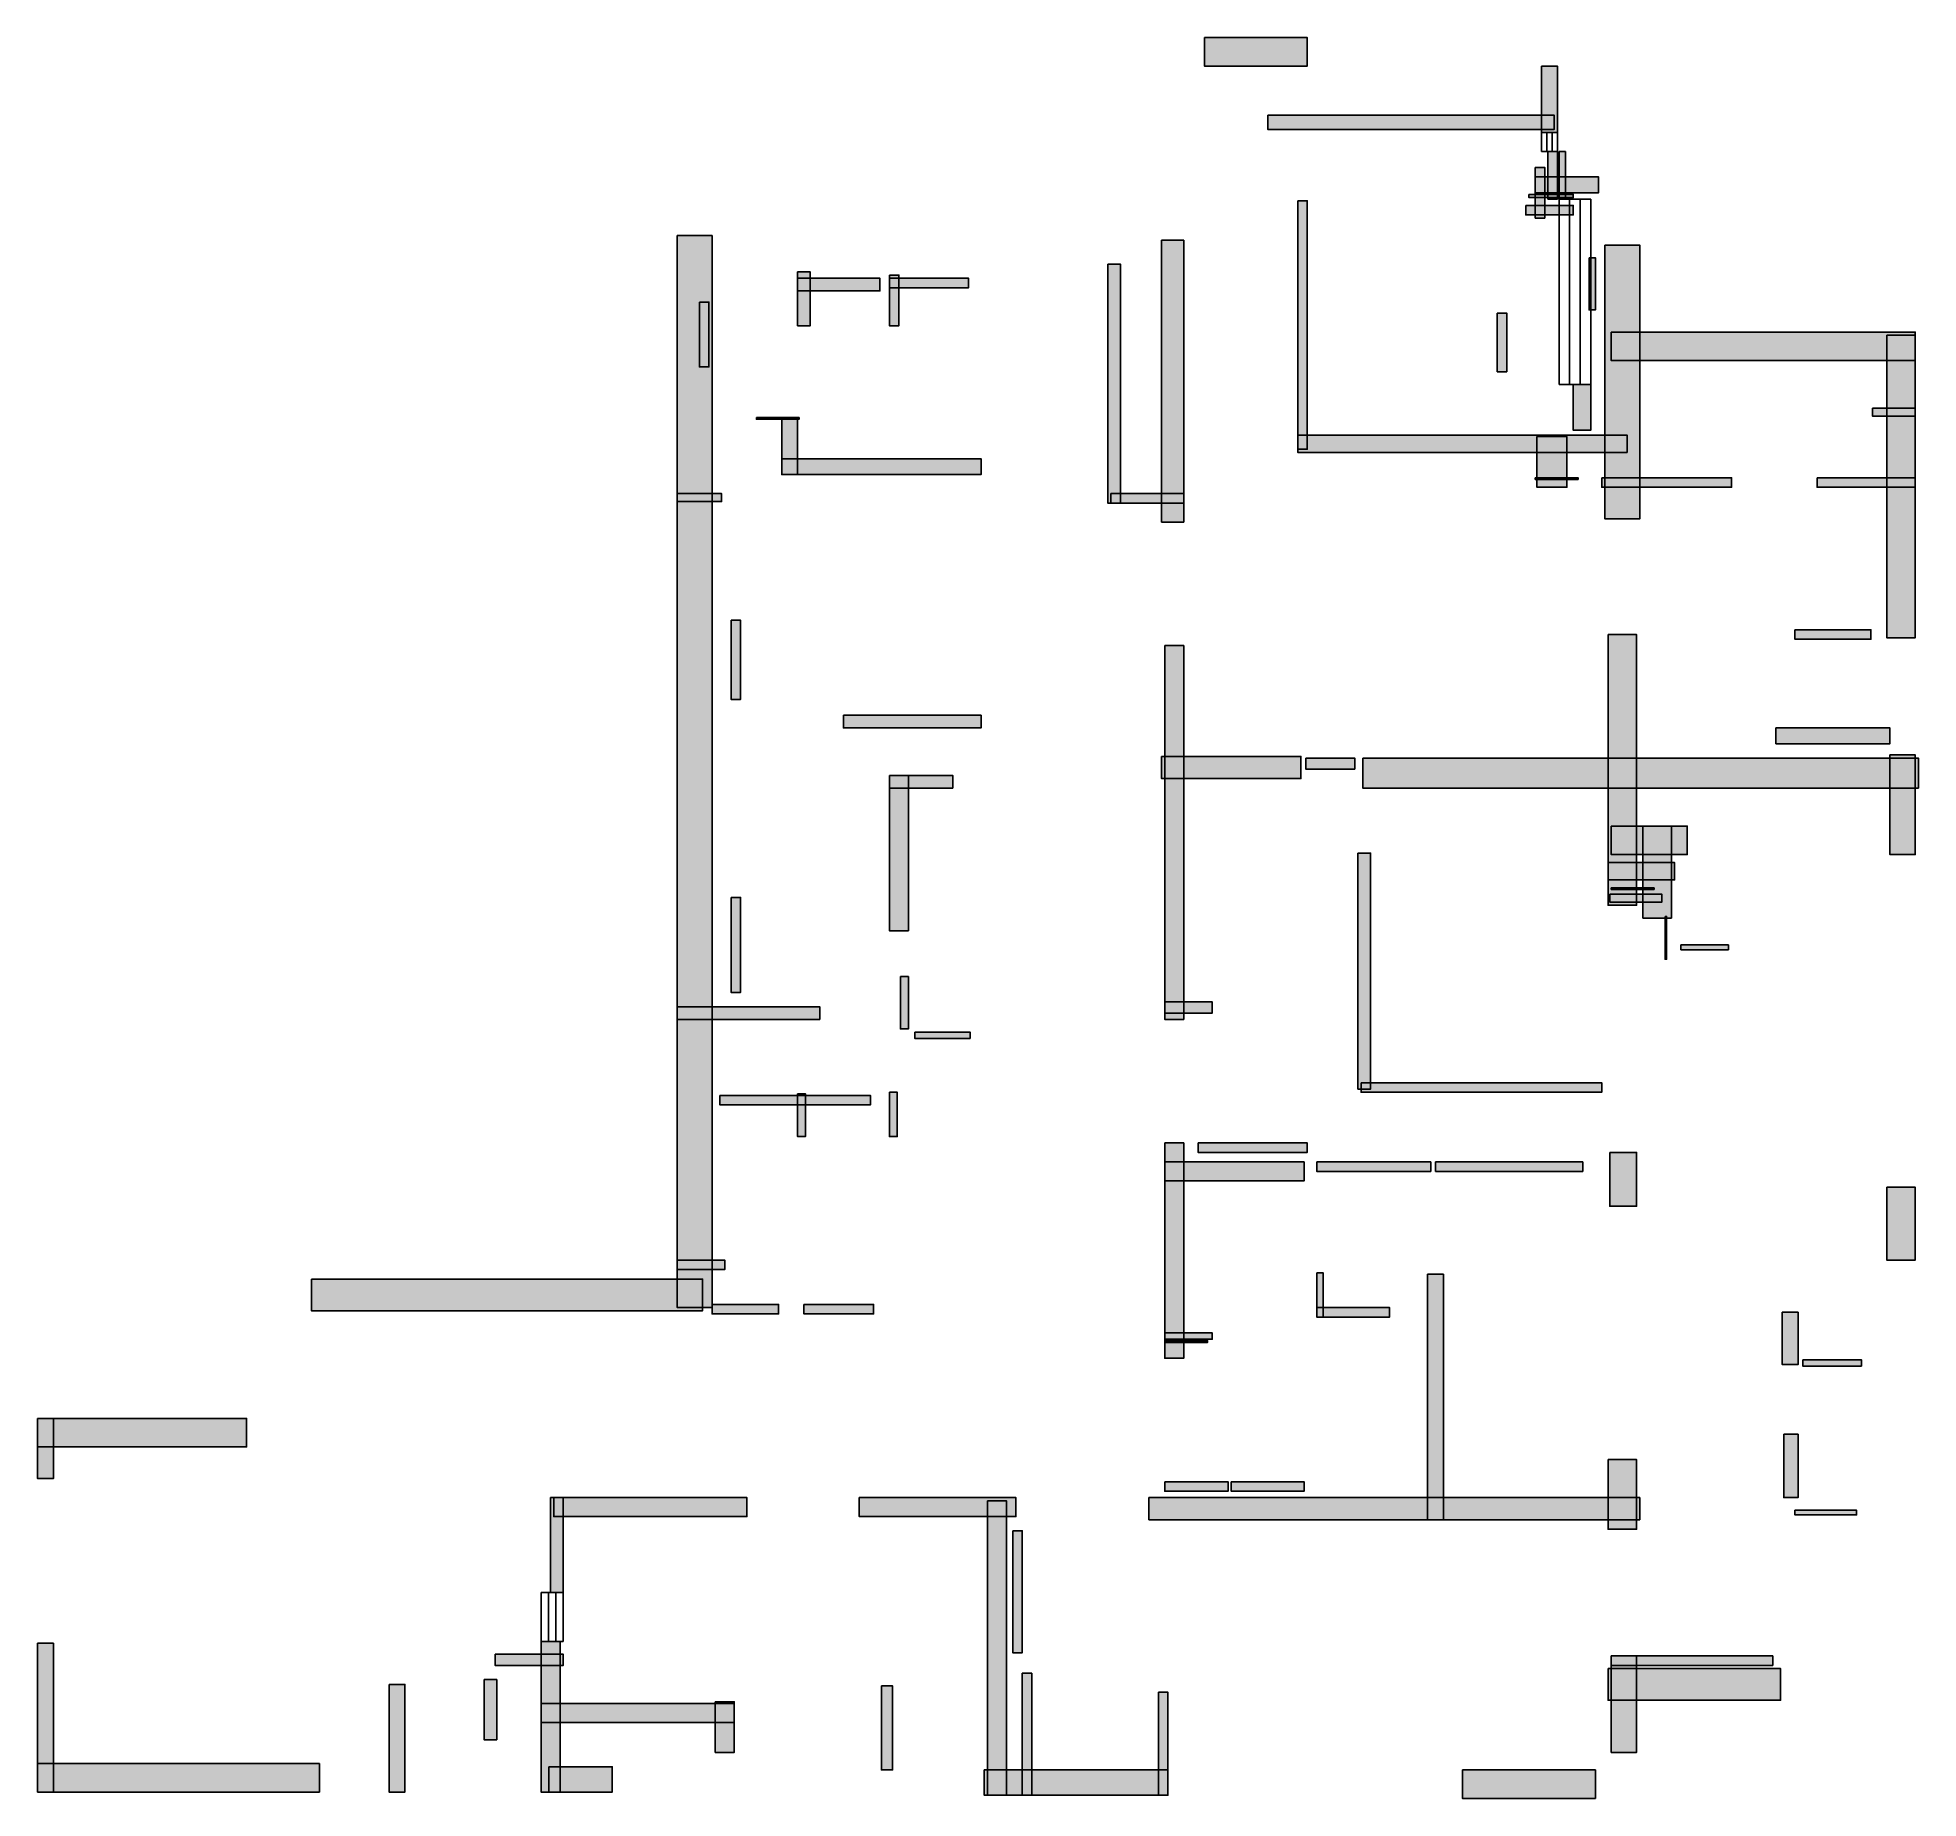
# Model space of a CAD drawing. Header units: millimetres. Extents: x 185 to 10639, y 942 to 10727.
import ezdxf

# ---------------------------------------------------------------- set-up
doc = ezdxf.new("R2010")
doc.units = ezdxf.units.MM
doc.layers.add('WALL', color=7, linetype='Continuous')
doc.layers.add('WINDOW', color=5, linetype='Continuous')

msp = doc.modelspace()

# ---------------------------------------------------------------- hatches: boundary and pattern name
at = {"layer": 'WALL'}
h = msp.add_hatch(color=256, dxfattribs=at)
h.dxf.hatch_style = 1
h.paths.add_polyline_path([(6670.4, 10727.2), (7242.4, 10727.2), (7242.4, 10568.8), (6670.4, 10568.8)])
h = msp.add_hatch(color=256, dxfattribs=at)
h.dxf.hatch_style = 1
h.paths.add_polyline_path([(8544.8, 10568.8), (8632.8, 10568.8), (8632.8, 10199.2), (8544.8, 10199.2)])
h = msp.add_hatch(color=256, dxfattribs=at)
h.dxf.hatch_style = 1
h.paths.add_polyline_path([(7022.4, 10296), (8615.2, 10296), (8615.2, 10216.8), (7022.4, 10216.8)])
h = msp.add_hatch(color=256, dxfattribs=at)
h.dxf.hatch_style = 1
h.paths.add_polyline_path([(8580, 10093.6), (8632.8, 10093.6), (8632.8, 9829.6), (8580, 9829.6)])
h = msp.add_hatch(color=256, dxfattribs=at)
h.dxf.hatch_style = 1
h.paths.add_polyline_path([(8641.6, 10093.6), (8676.8, 10093.6), (8676.8, 9829.6), (8641.6, 9829.6)])
h = msp.add_hatch(color=256, dxfattribs=at)
h.dxf.hatch_style = 1
h.paths.add_polyline_path([(8509.6, 10005.6), (8562.4, 10005.6), (8562.4, 9724), (8509.6, 9724)])
h = msp.add_hatch(color=256, dxfattribs=at)
h.dxf.hatch_style = 1
h.paths.add_polyline_path([(8509.6, 9952.8), (8861.6, 9952.8), (8861.6, 9864.8), (8509.6, 9864.8)])
h = msp.add_hatch(color=256, dxfattribs=at)
h.dxf.hatch_style = 1
h.paths.add_polyline_path([(8474.4, 9856), (8720.8, 9856), (8720.8, 9838.4), (8474.4, 9838.4)])
h = msp.add_hatch(color=256, dxfattribs=at)
h.dxf.hatch_style = 1
h.paths.add_polyline_path([(7189.6, 9820.8), (7242.4, 9820.8), (7242.4, 8439.2), (7189.6, 8439.2)])
h = msp.add_hatch(color=256, dxfattribs=at)
h.dxf.hatch_style = 1
h.paths.add_polyline_path([(8456.8, 9794.4), (8720.8, 9794.4), (8720.8, 9741.6), (8456.8, 9741.6)])
h = msp.add_hatch(color=256, dxfattribs=at)
h.dxf.hatch_style = 1
h.paths.add_polyline_path([(3740, 9627.2), (3933.6, 9627.2), (3933.6, 3669.6), (3740, 3669.6)])
h = msp.add_hatch(color=256, dxfattribs=at)
h.dxf.hatch_style = 1
h.paths.add_polyline_path([(6432.8, 9600.8), (6556, 9600.8), (6556, 8034.4), (6432.8, 8034.4)])
h = msp.add_hatch(color=256, dxfattribs=at)
h.dxf.hatch_style = 1
h.paths.add_polyline_path([(8896.8, 9574.4), (9090.4, 9574.4), (9090.4, 8052), (8896.8, 8052)])
h = msp.add_hatch(color=256, dxfattribs=at)
h.dxf.hatch_style = 1
h.paths.add_polyline_path([(4408.8, 9424.8), (4479.2, 9424.8), (4479.2, 9125.6), (4408.8, 9125.6)])
h = msp.add_hatch(color=256, dxfattribs=at)
h.dxf.hatch_style = 1
h.paths.add_polyline_path([(6133.6, 9468.8), (6204, 9468.8), (6204, 8140), (6133.6, 8140)])
h = msp.add_hatch(color=256, dxfattribs=at)
h.dxf.hatch_style = 1
h.paths.add_polyline_path([(8808.8, 9504), (8844, 9504), (8844, 9213.6), (8808.8, 9213.6)])
h = msp.add_hatch(color=256, dxfattribs=at)
h.dxf.hatch_style = 1
h.paths.add_polyline_path([(4408.8, 9389.6), (4866.4, 9389.6), (4866.4, 9319.2), (4408.8, 9319.2)])
h = msp.add_hatch(color=256, dxfattribs=at)
h.dxf.hatch_style = 1
h.paths.add_polyline_path([(4919.2, 9407.2), (4972, 9407.2), (4972, 9125.6), (4919.2, 9125.6)])
h = msp.add_hatch(color=256, dxfattribs=at)
h.dxf.hatch_style = 1
h.paths.add_polyline_path([(4919.2, 9389.6), (5359.2, 9389.6), (5359.2, 9336.8), (4919.2, 9336.8)])
h = msp.add_hatch(color=256, dxfattribs=at)
h.dxf.hatch_style = 1
h.paths.add_polyline_path([(3863.2, 9257.6), (3916, 9257.6), (3916, 8896.8), (3863.2, 8896.8)])
h = msp.add_hatch(color=256, dxfattribs=at)
h.dxf.hatch_style = 1
h.paths.add_polyline_path([(8298.4, 9196), (8351.2, 9196), (8351.2, 8870.4), (8298.4, 8870.4)])
h = msp.add_hatch(color=256, dxfattribs=at)
h.dxf.hatch_style = 1
h.paths.add_polyline_path([(8932, 9090.4), (10621.6, 9090.4), (10621.6, 8932), (8932, 8932)])
h = msp.add_hatch(color=256, dxfattribs=at)
h.dxf.hatch_style = 1
h.paths.add_polyline_path([(10463.2, 9072.8), (10621.6, 9072.8), (10621.6, 7392), (10463.2, 7392)])
h = msp.add_hatch(color=256, dxfattribs=at)
h.dxf.hatch_style = 1
h.paths.add_polyline_path([(8720.8, 8800), (8817.6, 8800), (8817.6, 8544.8), (8720.8, 8544.8)])
h = msp.add_hatch(color=256, dxfattribs=at)
h.dxf.hatch_style = 1
h.paths.add_polyline_path([(4180, 8615.2), (4417.6, 8615.2), (4417.6, 8606.4), (4180, 8606.4)])
h = msp.add_hatch(color=256, dxfattribs=at)
h.dxf.hatch_style = 1
h.paths.add_polyline_path([(4320.8, 8615.2), (4408.8, 8615.2), (4408.8, 8298.4), (4320.8, 8298.4)])
h = msp.add_hatch(color=256, dxfattribs=at)
h.dxf.hatch_style = 1
h.paths.add_polyline_path([(10384, 8668), (10621.6, 8668), (10621.6, 8624), (10384, 8624)])
h = msp.add_hatch(color=256, dxfattribs=at)
h.dxf.hatch_style = 1
h.paths.add_polyline_path([(7189.6, 8518.4), (9020, 8518.4), (9020, 8421.6), (7189.6, 8421.6)])
h = msp.add_hatch(color=256, dxfattribs=at)
h.dxf.hatch_style = 1
h.paths.add_polyline_path([(8518.4, 8509.6), (8685.6, 8509.6), (8685.6, 8228), (8518.4, 8228)])
h = msp.add_hatch(color=256, dxfattribs=at)
h.dxf.hatch_style = 1
h.paths.add_polyline_path([(4320.8, 8386.4), (5429.6, 8386.4), (5429.6, 8298.4), (4320.8, 8298.4)])
h = msp.add_hatch(color=256, dxfattribs=at)
h.dxf.hatch_style = 1
h.paths.add_polyline_path([(8509.6, 8280.8), (8747.2, 8280.8), (8747.2, 8272), (8509.6, 8272)])
h = msp.add_hatch(color=256, dxfattribs=at)
h.dxf.hatch_style = 1
h.paths.add_polyline_path([(8879.2, 8280.8), (9600.8, 8280.8), (9600.8, 8228), (8879.2, 8228)])
h = msp.add_hatch(color=256, dxfattribs=at)
h.dxf.hatch_style = 1
h.paths.add_polyline_path([(10076, 8280.8), (10621.6, 8280.8), (10621.6, 8228), (10076, 8228)])
h = msp.add_hatch(color=256, dxfattribs=at)
h.dxf.hatch_style = 1
h.paths.add_polyline_path([(3740, 8192.8), (3986.4, 8192.8), (3986.4, 8148.8), (3740, 8148.8)])
h = msp.add_hatch(color=256, dxfattribs=at)
h.dxf.hatch_style = 1
h.paths.add_polyline_path([(6151.2, 8192.8), (6556, 8192.8), (6556, 8140), (6151.2, 8140)])
h = msp.add_hatch(color=256, dxfattribs=at)
h.dxf.hatch_style = 1
h.paths.add_polyline_path([(4039.2, 7488.8), (4092, 7488.8), (4092, 7048.8), (4039.2, 7048.8)])
h = msp.add_hatch(color=256, dxfattribs=at)
h.dxf.hatch_style = 1
h.paths.add_polyline_path([(9952.8, 7436), (10375.2, 7436), (10375.2, 7383.2), (9952.8, 7383.2)])
h = msp.add_hatch(color=256, dxfattribs=at)
h.dxf.hatch_style = 1
h.paths.add_polyline_path([(6450.4, 7348), (6556, 7348), (6556, 5271.2), (6450.4, 5271.2)])
h = msp.add_hatch(color=256, dxfattribs=at)
h.dxf.hatch_style = 1
h.paths.add_polyline_path([(8914.4, 7409.6), (9072.8, 7409.6), (9072.8, 5904.8), (8914.4, 5904.8)])
h = msp.add_hatch(color=256, dxfattribs=at)
h.dxf.hatch_style = 1
h.paths.add_polyline_path([(4664, 6960.8), (5429.6, 6960.8), (5429.6, 6890.4), (4664, 6890.4)])
h = msp.add_hatch(color=256, dxfattribs=at)
h.dxf.hatch_style = 1
h.paths.add_polyline_path([(9847.2, 6890.4), (10480.8, 6890.4), (10480.8, 6802.4), (9847.2, 6802.4)])
h = msp.add_hatch(color=256, dxfattribs=at)
h.dxf.hatch_style = 1
h.paths.add_polyline_path([(6432.8, 6732), (7207.2, 6732), (7207.2, 6608.8), (6432.8, 6608.8)])
h = msp.add_hatch(color=256, dxfattribs=at)
h.dxf.hatch_style = 1
h.paths.add_polyline_path([(7233.6, 6723.2), (7506.4, 6723.2), (7506.4, 6661.6), (7233.6, 6661.6)])
h = msp.add_hatch(color=256, dxfattribs=at)
h.dxf.hatch_style = 1
h.paths.add_polyline_path([(7550.4, 6723.2), (10639.2, 6723.2), (10639.2, 6556), (7550.4, 6556)])
h = msp.add_hatch(color=256, dxfattribs=at)
h.dxf.hatch_style = 1
h.paths.add_polyline_path([(10480.8, 6740.8), (10621.6, 6740.8), (10621.6, 6186.4), (10480.8, 6186.4)])
h = msp.add_hatch(color=256, dxfattribs=at)
h.dxf.hatch_style = 1
h.paths.add_polyline_path([(4919.2, 6626.4), (5271.2, 6626.4), (5271.2, 6556), (4919.2, 6556)])
h = msp.add_hatch(color=256, dxfattribs=at)
h.dxf.hatch_style = 1
h.paths.add_polyline_path([(4919.2, 6626.4), (5024.8, 6626.4), (5024.8, 5764), (4919.2, 5764)])
h = msp.add_hatch(color=256, dxfattribs=at)
h.dxf.hatch_style = 1
h.paths.add_polyline_path([(8932, 6344.8), (9354.4, 6344.8), (9354.4, 6186.4), (8932, 6186.4)])
h = msp.add_hatch(color=256, dxfattribs=at)
h.dxf.hatch_style = 1
h.paths.add_polyline_path([(9108, 6344.8), (9266.4, 6344.8), (9266.4, 5834.4), (9108, 5834.4)])
h = msp.add_hatch(color=256, dxfattribs=at)
h.dxf.hatch_style = 1
h.paths.add_polyline_path([(7524, 6195.2), (7594.4, 6195.2), (7594.4, 4884), (7524, 4884)])
h = msp.add_hatch(color=256, dxfattribs=at)
h.dxf.hatch_style = 1
h.paths.add_polyline_path([(8914.4, 6142.4), (9284, 6142.4), (9284, 6045.6), (8914.4, 6045.6)])
h = msp.add_hatch(color=256, dxfattribs=at)
h.dxf.hatch_style = 1
h.paths.add_polyline_path([(8923.2, 5966.4), (9213.6, 5966.4), (9213.6, 5922.4), (8923.2, 5922.4)])
h = msp.add_hatch(color=256, dxfattribs=at)
h.dxf.hatch_style = 1
h.paths.add_polyline_path([(8932, 6001.6), (9169.6, 6001.6), (9169.6, 5992.8), (8932, 5992.8)])
h = msp.add_hatch(color=256, dxfattribs=at)
h.dxf.hatch_style = 1
h.paths.add_polyline_path([(4039.2, 5948.8), (4092, 5948.8), (4092, 5420.8), (4039.2, 5420.8)])
h = msp.add_hatch(color=256, dxfattribs=at)
h.dxf.hatch_style = 1
h.paths.add_polyline_path([(9231.2, 5843.2), (9240, 5843.2), (9240, 5605.6), (9231.2, 5605.6)])
h = msp.add_hatch(color=256, dxfattribs=at)
h.dxf.hatch_style = 1
h.paths.add_polyline_path([(9319.2, 5684.8), (9583.2, 5684.8), (9583.2, 5658.4), (9319.2, 5658.4)])
h = msp.add_hatch(color=256, dxfattribs=at)
h.dxf.hatch_style = 1
h.paths.add_polyline_path([(4980.8, 5508.8), (5024.8, 5508.8), (5024.8, 5218.4), (4980.8, 5218.4)])
h = msp.add_hatch(color=256, dxfattribs=at)
h.dxf.hatch_style = 1
h.paths.add_polyline_path([(3740, 5341.6), (4532, 5341.6), (4532, 5271.2), (3740, 5271.2)])
h = msp.add_hatch(color=256, dxfattribs=at)
h.dxf.hatch_style = 1
h.paths.add_polyline_path([(6450.4, 5368), (6714.4, 5368), (6714.4, 5306.4), (6450.4, 5306.4)])
h = msp.add_hatch(color=256, dxfattribs=at)
h.dxf.hatch_style = 1
h.paths.add_polyline_path([(5060, 5200.8), (5368, 5200.8), (5368, 5165.6), (5060, 5165.6)])
h = msp.add_hatch(color=256, dxfattribs=at)
h.dxf.hatch_style = 1
h.paths.add_polyline_path([(7541.6, 4919.2), (8879.2, 4919.2), (8879.2, 4866.4), (7541.6, 4866.4)])
h = msp.add_hatch(color=256, dxfattribs=at)
h.dxf.hatch_style = 1
h.paths.add_polyline_path([(3977.6, 4848.8), (4813.6, 4848.8), (4813.6, 4796), (3977.6, 4796)])
h = msp.add_hatch(color=256, dxfattribs=at)
h.dxf.hatch_style = 1
h.paths.add_polyline_path([(4408.8, 4857.6), (4452.8, 4857.6), (4452.8, 4620), (4408.8, 4620)])
h = msp.add_hatch(color=256, dxfattribs=at)
h.dxf.hatch_style = 1
h.paths.add_polyline_path([(4919.2, 4866.4), (4963.2, 4866.4), (4963.2, 4620), (4919.2, 4620)])
h = msp.add_hatch(color=256, dxfattribs=at)
h.dxf.hatch_style = 1
h.paths.add_polyline_path([(6450.4, 4584.8), (6556, 4584.8), (6556, 3388), (6450.4, 3388)])
h = msp.add_hatch(color=256, dxfattribs=at)
h.dxf.hatch_style = 1
h.paths.add_polyline_path([(6635.2, 4584.8), (7242.4, 4584.8), (7242.4, 4532), (6635.2, 4532)])
h = msp.add_hatch(color=256, dxfattribs=at)
h.dxf.hatch_style = 1
h.paths.add_polyline_path([(8923.2, 4532), (9072.8, 4532), (9072.8, 4232.8), (8923.2, 4232.8)])
h = msp.add_hatch(color=256, dxfattribs=at)
h.dxf.hatch_style = 1
h.paths.add_polyline_path([(6450.4, 4479.2), (7224.8, 4479.2), (7224.8, 4373.6), (6450.4, 4373.6)])
h = msp.add_hatch(color=256, dxfattribs=at)
h.dxf.hatch_style = 1
h.paths.add_polyline_path([(7295.2, 4479.2), (7928.8, 4479.2), (7928.8, 4426.4), (7295.2, 4426.4)])
h = msp.add_hatch(color=256, dxfattribs=at)
h.dxf.hatch_style = 1
h.paths.add_polyline_path([(7955.2, 4479.2), (8773.6, 4479.2), (8773.6, 4426.4), (7955.2, 4426.4)])
h = msp.add_hatch(color=256, dxfattribs=at)
h.dxf.hatch_style = 1
h.paths.add_polyline_path([(10463.2, 4338.4), (10621.6, 4338.4), (10621.6, 3933.6), (10463.2, 3933.6)])
h = msp.add_hatch(color=256, dxfattribs=at)
h.dxf.hatch_style = 1
h.paths.add_polyline_path([(3740, 3933.6), (4004, 3933.6), (4004, 3880.8), (3740, 3880.8)])
h = msp.add_hatch(color=256, dxfattribs=at)
h.dxf.hatch_style = 1
h.paths.add_polyline_path([(1707.2, 3828), (3880.8, 3828), (3880.8, 3652), (1707.2, 3652)])
h = msp.add_hatch(color=256, dxfattribs=at)
h.dxf.hatch_style = 1
h.paths.add_polyline_path([(7295.2, 3863.2), (7330.4, 3863.2), (7330.4, 3616.8), (7295.2, 3616.8)])
h = msp.add_hatch(color=256, dxfattribs=at)
h.dxf.hatch_style = 1
h.paths.add_polyline_path([(7911.2, 3854.4), (7999.2, 3854.4), (7999.2, 2490.4), (7911.2, 2490.4)])
h = msp.add_hatch(color=256, dxfattribs=at)
h.dxf.hatch_style = 1
h.paths.add_polyline_path([(3933.6, 3687.2), (4303.2, 3687.2), (4303.2, 3634.4), (3933.6, 3634.4)])
h = msp.add_hatch(color=256, dxfattribs=at)
h.dxf.hatch_style = 1
h.paths.add_polyline_path([(4444, 3687.2), (4831.2, 3687.2), (4831.2, 3634.4), (4444, 3634.4)])
h = msp.add_hatch(color=256, dxfattribs=at)
h.dxf.hatch_style = 1
h.paths.add_polyline_path([(7295.2, 3669.6), (7700, 3669.6), (7700, 3616.8), (7295.2, 3616.8)])
h = msp.add_hatch(color=256, dxfattribs=at)
h.dxf.hatch_style = 1
h.paths.add_polyline_path([(9882.4, 3643.2), (9970.4, 3643.2), (9970.4, 3352.8), (9882.4, 3352.8)])
h = msp.add_hatch(color=256, dxfattribs=at)
h.dxf.hatch_style = 1
h.paths.add_polyline_path([(6450.4, 3528.8), (6714.4, 3528.8), (6714.4, 3493.6), (6450.4, 3493.6)])
h = msp.add_hatch(color=256, dxfattribs=at)
h.dxf.hatch_style = 1
h.paths.add_polyline_path([(6450.4, 3484.8), (6688, 3484.8), (6688, 3476), (6450.4, 3476)])
h = msp.add_hatch(color=256, dxfattribs=at)
h.dxf.hatch_style = 1
h.paths.add_polyline_path([(9996.8, 3379.2), (10322.4, 3379.2), (10322.4, 3344), (9996.8, 3344)])
h = msp.add_hatch(color=256, dxfattribs=at)
h.dxf.hatch_style = 1
h.paths.add_polyline_path([(184.8, 3053.6), (1346.4, 3053.6), (1346.4, 2895.2), (184.8, 2895.2)])
h = msp.add_hatch(color=256, dxfattribs=at)
h.dxf.hatch_style = 1
h.paths.add_polyline_path([(184.8, 3053.6), (272.8, 3053.6), (272.8, 2719.2), (184.8, 2719.2)])
h = msp.add_hatch(color=256, dxfattribs=at)
h.dxf.hatch_style = 1
h.paths.add_polyline_path([(9891.2, 2965.6), (9970.4, 2965.6), (9970.4, 2613.6), (9891.2, 2613.6)])
h = msp.add_hatch(color=256, dxfattribs=at)
h.dxf.hatch_style = 1
h.paths.add_polyline_path([(8914.4, 2824.8), (9072.8, 2824.8), (9072.8, 2437.6), (8914.4, 2437.6)])
h = msp.add_hatch(color=256, dxfattribs=at)
h.dxf.hatch_style = 1
h.paths.add_polyline_path([(3036, 2613.6), (3106.4, 2613.6), (3106.4, 2085.6), (3036, 2085.6)])
h = msp.add_hatch(color=256, dxfattribs=at)
h.dxf.hatch_style = 1
h.paths.add_polyline_path([(3053.6, 2613.6), (4127.2, 2613.6), (4127.2, 2508), (3053.6, 2508)])
h = msp.add_hatch(color=256, dxfattribs=at)
h.dxf.hatch_style = 1
h.paths.add_polyline_path([(4752, 2613.6), (5623.2, 2613.6), (5623.2, 2508), (4752, 2508)])
h = msp.add_hatch(color=256, dxfattribs=at)
h.dxf.hatch_style = 1
h.paths.add_polyline_path([(6362.4, 2613.6), (9090.4, 2613.6), (9090.4, 2490.4), (6362.4, 2490.4)])
h = msp.add_hatch(color=256, dxfattribs=at)
h.dxf.hatch_style = 1
h.paths.add_polyline_path([(6450.4, 2701.6), (6802.4, 2701.6), (6802.4, 2648.8), (6450.4, 2648.8)])
h = msp.add_hatch(color=256, dxfattribs=at)
h.dxf.hatch_style = 1
h.paths.add_polyline_path([(6820, 2701.6), (7224.8, 2701.6), (7224.8, 2648.8), (6820, 2648.8)])
h = msp.add_hatch(color=256, dxfattribs=at)
h.dxf.hatch_style = 1
h.paths.add_polyline_path([(5464.8, 2596), (5570.4, 2596), (5570.4, 959.2), (5464.8, 959.2)])
h = msp.add_hatch(color=256, dxfattribs=at)
h.dxf.hatch_style = 1
h.paths.add_polyline_path([(9952.8, 2543.2), (10296, 2543.2), (10296, 2516.8), (9952.8, 2516.8)])
h = msp.add_hatch(color=256, dxfattribs=at)
h.dxf.hatch_style = 1
h.paths.add_polyline_path([(5605.6, 2428.8), (5658.4, 2428.8), (5658.4, 1751.2), (5605.6, 1751.2)])
h = msp.add_hatch(color=256, dxfattribs=at)
h.dxf.hatch_style = 1
h.paths.add_polyline_path([(184.8, 1804), (272.8, 1804), (272.8, 976.8), (184.8, 976.8)])
h = msp.add_hatch(color=256, dxfattribs=at)
h.dxf.hatch_style = 1
h.paths.add_polyline_path([(2983.2, 1812.8), (3088.8, 1812.8), (3088.8, 976.8), (2983.2, 976.8)])
h = msp.add_hatch(color=256, dxfattribs=at)
h.dxf.hatch_style = 1
h.paths.add_polyline_path([(2728, 1742.4), (3106.4, 1742.4), (3106.4, 1680.8), (2728, 1680.8)])
h = msp.add_hatch(color=256, dxfattribs=at)
h.dxf.hatch_style = 1
h.paths.add_polyline_path([(8932, 1733.6), (9829.6, 1733.6), (9829.6, 1680.8), (8932, 1680.8)])
h = msp.add_hatch(color=256, dxfattribs=at)
h.dxf.hatch_style = 1
h.paths.add_polyline_path([(8932, 1733.6), (9072.8, 1733.6), (9072.8, 1196.8), (8932, 1196.8)])
h = msp.add_hatch(color=256, dxfattribs=at)
h.dxf.hatch_style = 1
h.paths.add_polyline_path([(2138.4, 1575.2), (2226.4, 1575.2), (2226.4, 976.8), (2138.4, 976.8)])
h = msp.add_hatch(color=256, dxfattribs=at)
h.dxf.hatch_style = 1
h.paths.add_polyline_path([(2666.4, 1601.6), (2736.8, 1601.6), (2736.8, 1267.2), (2666.4, 1267.2)])
h = msp.add_hatch(color=256, dxfattribs=at)
h.dxf.hatch_style = 1
h.paths.add_polyline_path([(5658.4, 1636.8), (5711.2, 1636.8), (5711.2, 959.2), (5658.4, 959.2)])
h = msp.add_hatch(color=256, dxfattribs=at)
h.dxf.hatch_style = 1
h.paths.add_polyline_path([(8914.4, 1663.2), (9873.6, 1663.2), (9873.6, 1487.2), (8914.4, 1487.2)])
h = msp.add_hatch(color=256, dxfattribs=at)
h.dxf.hatch_style = 1
h.paths.add_polyline_path([(2983.2, 1469.6), (4056.8, 1469.6), (4056.8, 1364), (2983.2, 1364)])
h = msp.add_hatch(color=256, dxfattribs=at)
h.dxf.hatch_style = 1
h.paths.add_polyline_path([(3951.2, 1478.4), (4056.8, 1478.4), (4056.8, 1196.8), (3951.2, 1196.8)])
h = msp.add_hatch(color=256, dxfattribs=at)
h.dxf.hatch_style = 1
h.paths.add_polyline_path([(4875.2, 1566.4), (4936.8, 1566.4), (4936.8, 1100), (4875.2, 1100)])
h = msp.add_hatch(color=256, dxfattribs=at)
h.dxf.hatch_style = 1
h.paths.add_polyline_path([(6415.2, 1531.2), (6468, 1531.2), (6468, 959.2), (6415.2, 959.2)])
h = msp.add_hatch(color=256, dxfattribs=at)
h.dxf.hatch_style = 1
h.paths.add_polyline_path([(184.8, 1135.2), (1751.2, 1135.2), (1751.2, 976.8), (184.8, 976.8)])
h = msp.add_hatch(color=256, dxfattribs=at)
h.dxf.hatch_style = 1
h.paths.add_polyline_path([(3027.2, 1117.6), (3379.2, 1117.6), (3379.2, 976.8), (3027.2, 976.8)])
h = msp.add_hatch(color=256, dxfattribs=at)
h.dxf.hatch_style = 1
h.paths.add_polyline_path([(5447.2, 1100), (6468, 1100), (6468, 959.2), (5447.2, 959.2)])
h = msp.add_hatch(color=256, dxfattribs=at)
h.dxf.hatch_style = 1
h.paths.add_polyline_path([(8104.8, 1100), (8844, 1100), (8844, 941.6), (8104.8, 941.6)])

# ---------------------------------------------------------------- linework, layer by layer
for points in [[(6670.4, 10727.2), (7242.4, 10727.2), (7242.4, 10568.8), (6670.4, 10568.8)], [(8544.8, 10568.8), (8632.8, 10568.8), (8632.8, 10199.2), (8544.8, 10199.2)], [(7022.4, 10296), (8615.2, 10296), (8615.2, 10216.8), (7022.4, 10216.8)], [(8580, 10093.6), (8632.8, 10093.6), (8632.8, 9829.6), (8580, 9829.6)], [(8641.6, 10093.6), (8676.8, 10093.6), (8676.8, 9829.6), (8641.6, 9829.6)], [(8509.6, 10005.6), (8562.4, 10005.6), (8562.4, 9724), (8509.6, 9724)], [(8509.6, 9952.8), (8861.6, 9952.8), (8861.6, 9864.8), (8509.6, 9864.8)], [(8474.4, 9856), (8720.8, 9856), (8720.8, 9838.4), (8474.4, 9838.4)], [(7189.6, 9820.8), (7242.4, 9820.8), (7242.4, 8439.2), (7189.6, 8439.2)], [(8456.8, 9794.4), (8720.8, 9794.4), (8720.8, 9741.6), (8456.8, 9741.6)], [(3740, 9627.2), (3933.6, 9627.2), (3933.6, 3669.6), (3740, 3669.6)], [(6432.8, 9600.8), (6556, 9600.8), (6556, 8034.4), (6432.8, 8034.4)], [(8896.8, 9574.4), (9090.4, 9574.4), (9090.4, 8052), (8896.8, 8052)], [(4408.8, 9424.8), (4479.2, 9424.8), (4479.2, 9125.6), (4408.8, 9125.6)], [(6133.6, 9468.8), (6204, 9468.8), (6204, 8140), (6133.6, 8140)], [(8808.8, 9504), (8844, 9504), (8844, 9213.6), (8808.8, 9213.6)], [(4408.8, 9389.6), (4866.4, 9389.6), (4866.4, 9319.2), (4408.8, 9319.2)], [(4919.2, 9407.2), (4972, 9407.2), (4972, 9125.6), (4919.2, 9125.6)], [(4919.2, 9389.6), (5359.2, 9389.6), (5359.2, 9336.8), (4919.2, 9336.8)], [(3863.2, 9257.6), (3916, 9257.6), (3916, 8896.8), (3863.2, 8896.8)], [(8298.4, 9196), (8351.2, 9196), (8351.2, 8870.4), (8298.4, 8870.4)], [(8932, 9090.4), (10621.6, 9090.4), (10621.6, 8932), (8932, 8932)], [(10463.2, 9072.8), (10621.6, 9072.8), (10621.6, 7392), (10463.2, 7392)], [(8720.8, 8800), (8817.6, 8800), (8817.6, 8544.8), (8720.8, 8544.8)], [(4180, 8615.2), (4417.6, 8615.2), (4417.6, 8606.4), (4180, 8606.4)], [(4320.8, 8615.2), (4408.8, 8615.2), (4408.8, 8298.4), (4320.8, 8298.4)], [(10384, 8668), (10621.6, 8668), (10621.6, 8624), (10384, 8624)], [(7189.6, 8518.4), (9020, 8518.4), (9020, 8421.6), (7189.6, 8421.6)], [(8518.4, 8509.6), (8685.6, 8509.6), (8685.6, 8228), (8518.4, 8228)], [(4320.8, 8386.4), (5429.6, 8386.4), (5429.6, 8298.4), (4320.8, 8298.4)], [(8509.6, 8280.8), (8747.2, 8280.8), (8747.2, 8272), (8509.6, 8272)], [(8879.2, 8280.8), (9600.8, 8280.8), (9600.8, 8228), (8879.2, 8228)], [(10076, 8280.8), (10621.6, 8280.8), (10621.6, 8228), (10076, 8228)], [(3740, 8192.8), (3986.4, 8192.8), (3986.4, 8148.8), (3740, 8148.8)], [(6151.2, 8192.8), (6556, 8192.8), (6556, 8140), (6151.2, 8140)], [(4039.2, 7488.8), (4092, 7488.8), (4092, 7048.8), (4039.2, 7048.8)], [(9952.8, 7436), (10375.2, 7436), (10375.2, 7383.2), (9952.8, 7383.2)], [(6450.4, 7348), (6556, 7348), (6556, 5271.2), (6450.4, 5271.2)], [(8914.4, 7409.6), (9072.8, 7409.6), (9072.8, 5904.8), (8914.4, 5904.8)], [(4664, 6960.8), (5429.6, 6960.8), (5429.6, 6890.4), (4664, 6890.4)], [(9847.2, 6890.4), (10480.8, 6890.4), (10480.8, 6802.4), (9847.2, 6802.4)], [(6432.8, 6732), (7207.2, 6732), (7207.2, 6608.8), (6432.8, 6608.8)], [(7233.6, 6723.2), (7506.4, 6723.2), (7506.4, 6661.6), (7233.6, 6661.6)], [(7550.4, 6723.2), (10639.2, 6723.2), (10639.2, 6556), (7550.4, 6556)], [(10480.8, 6740.8), (10621.6, 6740.8), (10621.6, 6186.4), (10480.8, 6186.4)], [(4919.2, 6626.4), (5271.2, 6626.4), (5271.2, 6556), (4919.2, 6556)], [(4919.2, 6626.4), (5024.8, 6626.4), (5024.8, 5764), (4919.2, 5764)], [(8932, 6344.8), (9354.4, 6344.8), (9354.4, 6186.4), (8932, 6186.4)], [(9108, 6344.8), (9266.4, 6344.8), (9266.4, 5834.4), (9108, 5834.4)], [(7524, 6195.2), (7594.4, 6195.2), (7594.4, 4884), (7524, 4884)], [(8914.4, 6142.4), (9284, 6142.4), (9284, 6045.6), (8914.4, 6045.6)], [(8923.2, 5966.4), (9213.6, 5966.4), (9213.6, 5922.4), (8923.2, 5922.4)], [(8932, 6001.6), (9169.6, 6001.6), (9169.6, 5992.8), (8932, 5992.8)], [(4039.2, 5948.8), (4092, 5948.8), (4092, 5420.8), (4039.2, 5420.8)], [(9231.2, 5843.2), (9240, 5843.2), (9240, 5605.6), (9231.2, 5605.6)], [(9319.2, 5684.8), (9583.2, 5684.8), (9583.2, 5658.4), (9319.2, 5658.4)], [(4980.8, 5508.8), (5024.8, 5508.8), (5024.8, 5218.4), (4980.8, 5218.4)], [(3740, 5341.6), (4532, 5341.6), (4532, 5271.2), (3740, 5271.2)], [(6450.4, 5368), (6714.4, 5368), (6714.4, 5306.4), (6450.4, 5306.4)], [(5060, 5200.8), (5368, 5200.8), (5368, 5165.6), (5060, 5165.6)], [(7541.6, 4919.2), (8879.2, 4919.2), (8879.2, 4866.4), (7541.6, 4866.4)], [(3977.6, 4848.8), (4813.6, 4848.8), (4813.6, 4796), (3977.6, 4796)], [(4408.8, 4857.6), (4452.8, 4857.6), (4452.8, 4620), (4408.8, 4620)], [(4919.2, 4866.4), (4963.2, 4866.4), (4963.2, 4620), (4919.2, 4620)], [(6450.4, 4584.8), (6556, 4584.8), (6556, 3388), (6450.4, 3388)], [(6635.2, 4584.8), (7242.4, 4584.8), (7242.4, 4532), (6635.2, 4532)], [(8923.2, 4532), (9072.8, 4532), (9072.8, 4232.8), (8923.2, 4232.8)], [(6450.4, 4479.2), (7224.8, 4479.2), (7224.8, 4373.6), (6450.4, 4373.6)], [(7295.2, 4479.2), (7928.8, 4479.2), (7928.8, 4426.4), (7295.2, 4426.4)], [(7955.2, 4479.2), (8773.6, 4479.2), (8773.6, 4426.4), (7955.2, 4426.4)], [(10463.2, 4338.4), (10621.6, 4338.4), (10621.6, 3933.6), (10463.2, 3933.6)], [(3740, 3933.6), (4004, 3933.6), (4004, 3880.8), (3740, 3880.8)], [(1707.2, 3828), (3880.8, 3828), (3880.8, 3652), (1707.2, 3652)], [(7295.2, 3863.2), (7330.4, 3863.2), (7330.4, 3616.8), (7295.2, 3616.8)], [(7911.2, 3854.4), (7999.2, 3854.4), (7999.2, 2490.4), (7911.2, 2490.4)], [(3933.6, 3687.2), (4303.2, 3687.2), (4303.2, 3634.4), (3933.6, 3634.4)], [(4444, 3687.2), (4831.2, 3687.2), (4831.2, 3634.4), (4444, 3634.4)], [(7295.2, 3669.6), (7700, 3669.6), (7700, 3616.8), (7295.2, 3616.8)], [(9882.4, 3643.2), (9970.4, 3643.2), (9970.4, 3352.8), (9882.4, 3352.8)], [(6450.4, 3528.8), (6714.4, 3528.8), (6714.4, 3493.6), (6450.4, 3493.6)], [(6450.4, 3484.8), (6688, 3484.8), (6688, 3476), (6450.4, 3476)], [(9996.8, 3379.2), (10322.4, 3379.2), (10322.4, 3344), (9996.8, 3344)], [(184.8, 3053.6), (1346.4, 3053.6), (1346.4, 2895.2), (184.8, 2895.2)], [(184.8, 3053.6), (272.8, 3053.6), (272.8, 2719.2), (184.8, 2719.2)], [(9891.2, 2965.6), (9970.4, 2965.6), (9970.4, 2613.6), (9891.2, 2613.6)], [(8914.4, 2824.8), (9072.8, 2824.8), (9072.8, 2437.6), (8914.4, 2437.6)], [(3036, 2613.6), (3106.4, 2613.6), (3106.4, 2085.6), (3036, 2085.6)], [(3053.6, 2613.6), (4127.2, 2613.6), (4127.2, 2508), (3053.6, 2508)], [(4752, 2613.6), (5623.2, 2613.6), (5623.2, 2508), (4752, 2508)], [(6362.4, 2613.6), (9090.4, 2613.6), (9090.4, 2490.4), (6362.4, 2490.4)], [(6450.4, 2701.6), (6802.4, 2701.6), (6802.4, 2648.8), (6450.4, 2648.8)], [(6820, 2701.6), (7224.8, 2701.6), (7224.8, 2648.8), (6820, 2648.8)], [(5464.8, 2596), (5570.4, 2596), (5570.4, 959.2), (5464.8, 959.2)], [(9952.8, 2543.2), (10296, 2543.2), (10296, 2516.8), (9952.8, 2516.8)], [(5605.6, 2428.8), (5658.4, 2428.8), (5658.4, 1751.2), (5605.6, 1751.2)], [(184.8, 1804), (272.8, 1804), (272.8, 976.8), (184.8, 976.8)], [(2983.2, 1812.8), (3088.8, 1812.8), (3088.8, 976.8), (2983.2, 976.8)], [(2728, 1742.4), (3106.4, 1742.4), (3106.4, 1680.8), (2728, 1680.8)], [(8932, 1733.6), (9829.6, 1733.6), (9829.6, 1680.8), (8932, 1680.8)], [(8932, 1733.6), (9072.8, 1733.6), (9072.8, 1196.8), (8932, 1196.8)], [(2138.4, 1575.2), (2226.4, 1575.2), (2226.4, 976.8), (2138.4, 976.8)], [(2666.4, 1601.6), (2736.8, 1601.6), (2736.8, 1267.2), (2666.4, 1267.2)], [(5658.4, 1636.8), (5711.2, 1636.8), (5711.2, 959.2), (5658.4, 959.2)], [(8914.4, 1663.2), (9873.6, 1663.2), (9873.6, 1487.2), (8914.4, 1487.2)], [(2983.2, 1469.6), (4056.8, 1469.6), (4056.8, 1364), (2983.2, 1364)], [(3951.2, 1478.4), (4056.8, 1478.4), (4056.8, 1196.8), (3951.2, 1196.8)], [(4875.2, 1566.4), (4936.8, 1566.4), (4936.8, 1100), (4875.2, 1100)], [(6415.2, 1531.2), (6468, 1531.2), (6468, 959.2), (6415.2, 959.2)], [(184.8, 1135.2), (1751.2, 1135.2), (1751.2, 976.8), (184.8, 976.8)], [(3027.2, 1117.6), (3379.2, 1117.6), (3379.2, 976.8), (3027.2, 976.8)], [(5447.2, 1100), (6468, 1100), (6468, 959.2), (5447.2, 959.2)], [(8104.8, 1100), (8844, 1100), (8844, 941.6), (8104.8, 941.6)]]:
    msp.add_lwpolyline(points, close=True, dxfattribs=at)
at = {"layer": 'WINDOW'}
for p, q in [((8544.8, 10199.2), (8544.8, 10093.6)), ((8544.8, 10199.2), (8632.8, 10199.2)), ((8574.1, 10199.2), (8574.1, 10093.6)), ((8603.5, 10199.2), (8603.5, 10093.6)), ((8632.8, 10199.2), (8632.8, 10093.6)), ((8544.8, 10093.6), (8632.8, 10093.6)), ((8641.6, 9829.6), (8641.6, 8800)), ((8641.6, 9829.6), (8817.6, 9829.6)), ((8700.3, 9829.6), (8700.3, 8800)), ((8758.9, 9829.6), (8758.9, 8800)), ((8817.6, 9829.6), (8817.6, 8800)), ((8641.6, 8800), (8817.6, 8800)), ((2983.2, 2085.6), (2983.2, 1812.8)), ((2983.2, 2085.6), (3106.4, 2085.6)), ((3024.3, 2085.6), (3024.3, 1812.8)), ((3065.3, 2085.6), (3065.3, 1812.8)), ((3106.4, 2085.6), (3106.4, 1812.8)), ((2983.2, 1812.8), (3106.4, 1812.8))]:
    msp.add_line(p, q, dxfattribs=at)

doc.saveas('drawing.dxf')
